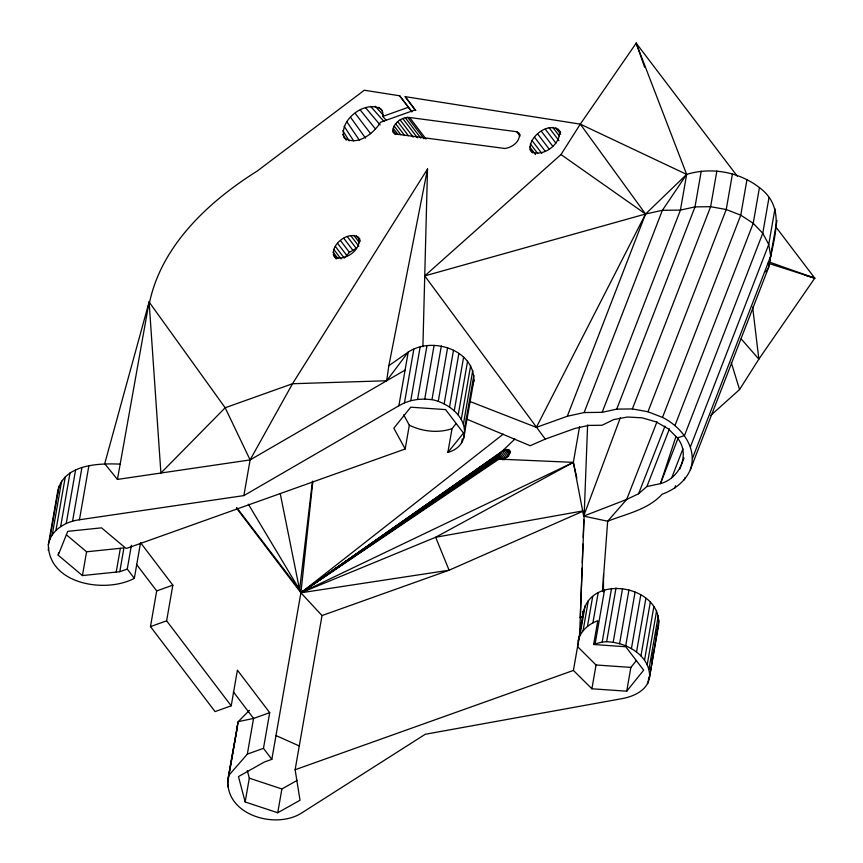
<?xml version="1.0" encoding="UTF-8"?>
<svg xmlns="http://www.w3.org/2000/svg" width="863" height="863" viewBox="0 0 863 863"><rect width="100%" height="100%" fill="white"/><g stroke="black" fill="none" stroke-linecap="round" stroke-linejoin="round"><path stroke-width="1.29" d="M603.474 591.813L603.485 574.37M579.569 426.71L573.356 462.363L583.658 516.106L607.66 521.22C626.419 513.809 647.886 509.763 662.083 494.262C674.154 489.796 685.125 481.791 690.346 469.699L768.599 267.454C773.054 239.159 787.229 208.285 759.451 187.605C739.116 171.813 711.231 166.829 686.657 174.402L580.292 124.132L405.179 96.645L415.06 109.935L380.475 122.287C373.841 133.56 356.753 146.764 344.089 137.67C338.49 119.989 366.009 99.083 381.468 109.428L382.794 112.557L382.762 116.419L386.322 120.389M136.505 564.37L156.688 590.928L150.475 626.603L215.06 711.587L231.208 705.826L166.624 620.831L172.837 585.168L140.55 542.676L134.326 578.35C105.815 593.539 49.008 584.596 48.35 544.898L57.713 491.209C63.657 464.326 98.306 463.118 120.173 464.143M57.67 493.377L57.713 491.209M422.902 346.721L427.519 168.997L292.503 383.733L250.108 459.914L243.884 495.589L79.45 519.774C65.664 521.522 50.669 530.098 48.35 544.898M249.429 710.389L238.199 721.673L227.994 779.116C224.844 815.028 275.977 829.947 302.039 812.741L425.232 734.273L621.468 698.739C632.687 696.808 646.182 691.198 649.192 679.105L658.555 625.405C662.396 584.327 585.848 572.266 582.784 616.732L580.27 617.649L587.606 424.963M579.699 633.431L582.083 568.178M582.277 562.827L582.957 544.111M583.205 537.433L583.841 520.044M582.784 616.732L583.269 611.09L577.574 646.635L596.042 664.985L630.875 667.401L636.516 660.4M602.503 590.993L607.66 521.22L626.7 499.44L657.002 421.748M649.192 679.105L658.933 620.648M237.023 729.235L237.368 725.416M148.587 307.368C159.04 247.53 207.703 202.125 257.098 171.144L364.305 90.237L399.666 95.782L411.77 111.521M669.451 428.835L646.905 486.516L638.577 493.755L626.7 499.44L583.658 516.106L583.873 513.938M236.505 508.08L300.896 592.805L322.018 615.556L295.124 769.742L300.033 800.228L277.735 812.763L245.157 801.964L238.468 776.581L264.358 762.018L271.834 759.343L300.896 592.805L312.87 481.176M148.49 307.336L149.105 302.007L225.167 407.768L250.108 459.914L405.092 370.098M312.417 481.435L299.601 589.807L300.896 592.805L449.105 570.206L582.957 511.23M250.108 459.914L117.444 479.418L104.703 463.733L149.105 302.007L160.906 473.032L225.167 407.768L292.503 383.733L386.678 380.766L388.846 365.707L427.519 168.997M49.709 539.677L59.051 486.149M48.22 550.324L48.684 547.703M52.265 534.79L61.64 481.09M55.944 530.378L65.318 476.678M60.658 526.581L70.022 472.881M131.403 545.265L127.26 569.051L119.774 571.716L82.427 575.567L58.188 555.189L58.652 552.547M66.246 523.485L75.62 469.785M72.568 521.198L81.942 467.498M79.45 519.774L88.813 466.074M82.427 575.567L86.58 551.791L66.386 534.812M116.214 572.083L120.367 548.307L123.927 547.94L119.774 571.716M231.208 705.826L237.411 670.163L269.709 712.655L263.474 748.34L271.834 759.343M227.994 779.116L238.199 721.673L253.56 718.426L269.709 712.655M227.649 782.946L229.019 775.082M229.482 772.461L236.796 730.551M227.8 786.808L228.264 784.197M228.824 775.373L247.336 754.111L253.56 718.426L233.377 691.856M245.157 801.964L249.31 778.167L247.303 770.562M277.735 812.763L281.888 788.976L297.142 780.389M243.884 495.589L398.868 405.772L408.231 352.093C431.435 336.408 473.56 349.224 473.927 380.054L463.593 438.382C461.446 445.718 455.028 450.529 447.865 452.449L452.018 428.674L456.128 423.56M398.868 405.772L404.467 402.838L413.83 349.17M404.467 402.838L410.766 400.702L420.13 347.034M58.188 555.189L67.746 531.328L101.532 527.843L125.771 548.221L126.883 548.307L405.179 448.987L409.321 425.2L403.647 414.823M410.766 400.702L417.584 399.44L426.948 345.772M417.584 399.44L424.725 399.084L434.089 345.416M463.593 438.382C469.116 418.814 449.289 403.053 431.975 399.634L441.338 345.966M438.242 401.457L447.606 347.789M444.143 403.97L453.496 350.302M449.526 407.109L458.879 353.442M454.251 410.788L463.614 357.131M458.199 414.93L467.563 361.263M461.274 419.407L470.637 365.739M463.399 424.111L472.751 370.443M461.597 442.784L462.288 438.857M464.499 428.922L473.863 375.254M578.048 640.993C580.324 631.22 588.588 623.971 597.8 620.713L593.647 644.51L625.751 646.743L643.658 670.173L626.732 691.198L591.899 688.782L573.42 670.432L579.418 636.063M579.871 633.453L580.314 630.885M580.767 628.307L581.22 625.74M581.662 623.162L582.115 620.594M579.904 635.632L585.125 605.729M583.086 630.702L588.296 600.799M587.476 626.376L592.687 596.473M592.935 622.795L598.145 592.892M593.647 644.51L595.136 643.874L604.499 590.173M591.899 688.782L596.042 664.985M595.136 643.874L602.18 642.094L611.543 588.404M602.18 642.094L606.667 641.64L616.02 587.94M606.667 641.64L613.183 642.288L622.536 588.598M701.231 171.198L695.006 206.883L616.743 409.127L602.169 412.331L584.122 412.557L567.293 416.257L536.355 427.379L470.454 401.694M649.569 674.348C648.555 658.491 633.787 647.682 619.58 643.701L628.944 590.001M625.707 645.826L635.071 592.126M631.414 648.609L640.778 594.909M716.862 171.003L710.627 206.689L632.374 408.933L616.743 409.127M626.732 691.198L630.875 667.401M636.538 651.986L645.891 598.296M640.95 655.88L650.303 602.18M644.532 660.173L653.895 606.473M732.46 173.841L726.236 209.526L647.973 411.759L632.374 408.933M647.207 664.758L656.57 611.058M648.9 669.526L658.264 615.826M647.779 683.669L648.922 677.121M651.889 660.098L652.352 657.477M652.806 654.855L653.259 652.234M656.236 635.211L656.689 632.59M746.991 179.493L740.767 215.178L662.504 417.422C681.306 426.721 697.984 447.897 690.346 469.699M759.451 187.605L753.226 223.29L674.963 425.524M768.987 197.595L762.763 233.28L684.499 435.524L677.412 437.929L668.275 428.782L656.085 421.856L641.996 417.811L627.39 417.023L613.647 419.591L602.094 425.254L588.609 425.416L575.114 428.382L545.276 439.105L530.173 445.718L466.171 418.9M774.952 208.803L768.728 244.488L690.465 446.732M518.404 132.546L519.375 133.841C520.411 141.586 511.856 147.659 504.866 148.479L395.61 134.013L393.096 131.92C392.136 123.689 401.888 116.591 409.623 117.508L516.861 131.748L520.044 134.682M117.444 479.418L149.105 302.007M776.948 220.464L768.599 267.454L765.902 271.985M558.156 129.04L559.558 131.09C560.853 144.045 543.604 157.249 531.586 151.737L530.173 149.687C528.178 136.225 550.95 119.374 560.605 132.255M472.946 384.715L473.927 380.054M335.934 258.641C325.588 247.001 350.766 227.444 359.936 239.18M657.142 629.968L658.555 625.405M675.988 436.441L660.486 483.647L646.905 486.516M677.994 438.426L660.486 483.647C679.764 478.307 690.724 454.413 677.412 437.929M583.658 516.106L620.314 417.811M567.293 416.257L645.556 214.013L686.657 174.402L636.204 43.15L580.292 124.132L560.982 154.553L424.747 275.901L545.276 439.105M584.122 412.557L662.385 210.313L686.657 174.402L680.432 210.097L602.169 412.331M671.77 477.724L682.946 448.825M679.656 469.299L684.035 457.994M674.618 488.264L675.589 485.75M684.251 479.882L685.222 477.379M692.46 458.382L770.724 256.149L768.728 244.488L762.763 233.28L753.226 223.29L740.767 215.178L726.236 209.526L710.627 206.689L695.006 206.883L680.432 210.097L662.385 210.313L645.556 214.013L424.747 275.901M638.577 493.755L665.006 426.074M536.355 427.379L645.556 214.013L580.292 124.132M710.659 415.491L739.559 389.558L758.857 359.137L814.78 278.166L775.643 226.656M386.678 380.766L408.231 352.093L388.846 365.707M347.304 236.602L356.225 248.339L349.439 252.384L344.218 258.069L335.308 246.333M447.865 452.449L463.485 433.053L445.588 409.612L410.756 407.185L393.83 428.21L405.179 448.987M576.862 478.037L573.356 462.363L435.642 537.261L300.896 592.805L501.036 452.288L514.92 439.019M505.794 458.533L501.036 452.288L498.598 456.052L498.771 458.124L500.4 459.181L573.356 462.363L300.896 592.805L503.28 434.111M499.429 458.803L300.896 592.805L502.374 451.198L506.732 449.418L509.602 450.518C510.659 454.499 506.354 457.714 503.043 458.933M498.771 458.124L300.896 592.805L499.914 453.517L504.661 459.763M500.076 459.267L498.49 457.185L300.896 592.805L499.084 454.801L503.043 460.011M300.896 592.805L498.598 456.052L500.972 459.181M580.27 617.649L582.795 616.549M156.688 590.928L172.837 585.168M150.475 626.603L166.624 620.831M322.018 615.556L449.105 570.206L435.642 537.261L582.859 510.928M247.336 754.111L263.474 748.34M295.124 769.742L573.42 670.432M382.762 116.419L408.512 107.228M452.018 428.674C438.07 433.377 422.449 431.576 409.321 425.2M86.58 551.791L120.367 548.307M424.725 399.084L431.975 399.634M613.183 642.288L619.58 643.701M804.489 275.06L814.78 278.166L769.289 262.028M768.038 263.204L814.78 278.166M249.31 778.167L281.888 788.976M647.973 411.759L662.504 417.422M275.987 735.556L299.278 745.956M334.315 256.505C344.779 262.428 363.043 248.63 358.318 237.045M560.982 154.553L645.556 214.013M378.868 107.282L382.471 111.187M375.168 106.225L383.248 115.124M370.626 106.365L383.938 121.478M741.209 338.932L758.857 359.137L752.633 307.066M365.545 107.67L380.13 124.93M360.281 110.054L375.459 128.943M405.179 96.645L415.826 110.55M236.699 507.584L299.601 589.807L280.259 493.658M636.829 45.771L636.204 43.15L737.315 176.214M555.837 127.767L560.734 134.197M552.773 127.346L559.3 135.933M549.17 127.821L558.965 140.701M545.276 129.159L555.88 143.107M541.36 131.252L552.773 146.268M537.671 133.97L549.095 148.986M534.477 137.131L545.082 151.079M531.996 140.507L541.781 153.377M530.389 143.873L537.725 153.528M529.774 147.012L535.481 154.52M516.861 131.748L520.13 136.041M530.173 149.687L532.622 152.913M399.666 95.782L411.899 111.877M409.623 117.508L425.934 138.975M407.606 117.282L423.906 138.749M405.243 117.638L420.734 138.026M402.773 118.501L417.444 137.821M400.152 119.925L413.194 137.098M397.767 121.715L408.372 135.664M395.729 123.797L404.693 135.599M394.143 125.998L400.669 134.585M393.14 128.188L398.037 134.617M392.784 130.205L396.052 134.499M393.096 131.92L394.725 134.067M355.178 113.355L370.626 133.668M356.408 235.793L360.464 241.122M353.819 235.286L359.493 242.751M350.712 235.567L358.814 246.225M508.943 449.839L510.529 451.921M507.973 449.461L510.346 452.59M506.732 449.418L509.904 453.593M505.33 449.709L509.289 454.92M343.83 238.339L352.751 250.076M503.841 450.313L508.587 456.57M502.374 451.198L507.131 457.444M340.529 240.648L349.439 252.384M337.616 243.377L346.538 255.114M333.733 249.331L341.036 258.932M333.032 252.136L337.897 258.544M333.226 254.596L336.473 258.857M127.26 569.051L134.326 578.35M350.605 117.357L365.534 138.123M346.85 121.78L359.58 140.453M344.197 126.332L353.722 140.949M342.794 130.68L349.202 140.842M342.762 134.552L346.246 140.205M248.371 504.229L299.601 589.807L298.134 586.409M636.204 43.15L644.607 67.174M731.285 362.579L739.559 389.558"/></g></svg>
